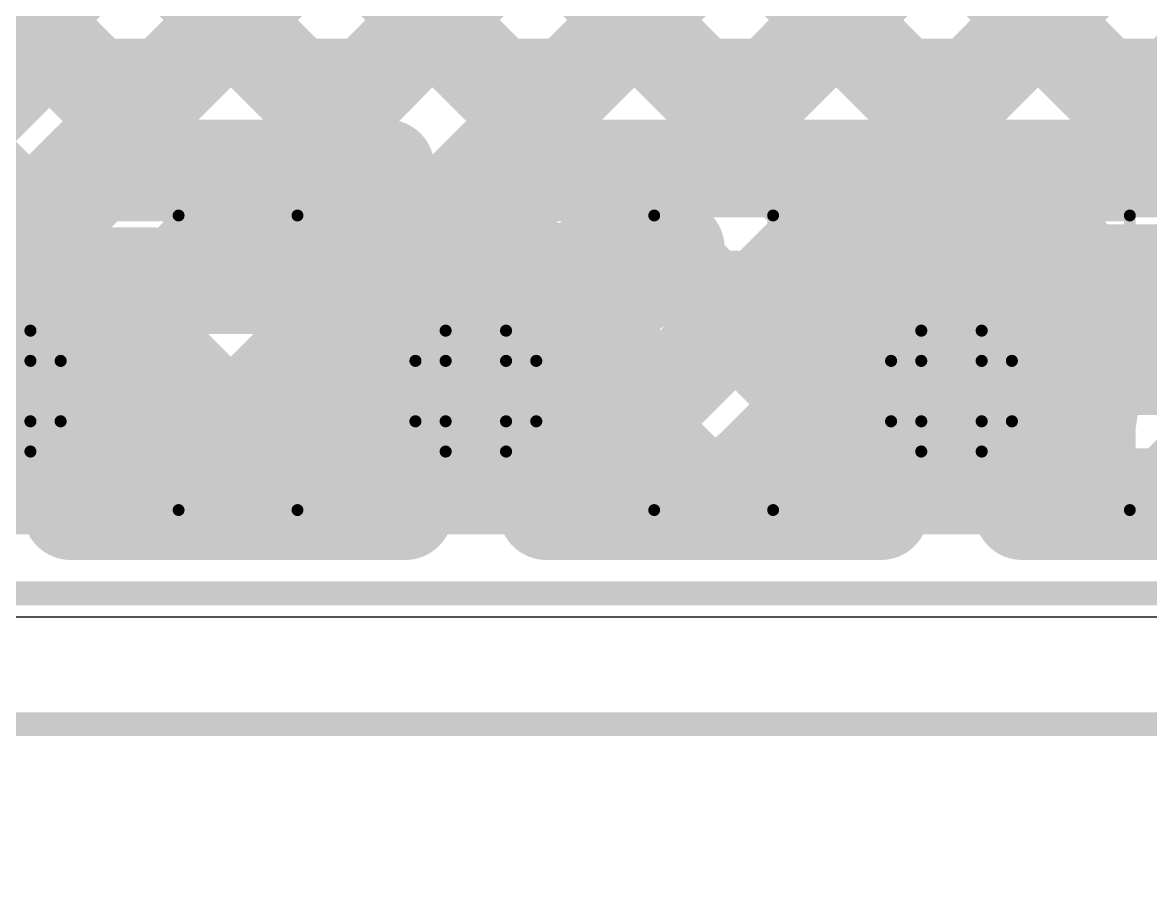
# Model space of a CAD drawing. Header units: millimetres. Extents: x 13 to 259, y -2 to 326.
# Drawn here: x 88.644 to 93.387, y 120.693 to 124.299 of the extents above; entities that cross this region are included whole.
import ezdxf

# ---------------------------------------------------------------- set-up
doc = ezdxf.new("R2010")
doc.units = ezdxf.units.MM
for name, color, linetype in [('BottomLayer', 5, 'Continuous'), ('ConnectLayer', 7, 'Continuous'), ('DrillDrawing', 1, 'Continuous'), ('Mechanical14', 56, 'Continuous'), ('Mechanical34', 56, 'Continuous'), ('Mechanical35', 56, 'Continuous'), ('Mechanical37', 56, 'Continuous'), ('MidLayer1', 16, 'Continuous'), ('MidLayer2', 76, 'Continuous'), ('MidLayer3', 90, 'Continuous'), ('MidLayer4', 156, 'Continuous'), ('MidLayer5', 130, 'Continuous'), ('MidLayer6', 216, 'Continuous'), ('MultiLayer', 9, 'Continuous'), ('TopLayer', 1, 'Continuous'), ('TopPaste', 8, 'Continuous'), ('TopSolder', 216, 'Continuous')]:
    doc.layers.add(name, color=color, linetype=linetype)

# ---------------------------------------------------------------- blocks, each defined once
blk = doc.blocks.new('PCB_CONN_0603F_46')
at = {"layer": 'Mechanical14', "const_width": 0.1}
for points in [[(0.508, 0.65), (-0.638, 0.65)], [(-0.638, -0.65), (-0.638, 0.65)], [(0.508, -0.65), (-0.638, -0.65)]]:
    blk.add_lwpolyline(points, dxfattribs=at)
at = {"layer": 'Mechanical14', "const_width": 0.05}
for points in [[(-0.663, 0.65, 1), (-0.613, 0.65, 1)], [(-0.663, 0.65, 1), (-0.613, 0.65, 1)], [(0.483, 0.65, 1), (0.533, 0.65, 1)], [(-0.663, -0.65, 1), (-0.613, -0.65, 1)], [(-0.663, -0.65, 1), (-0.613, -0.65, 1)], [(0.483, -0.65, 1), (0.533, -0.65, 1)]]:
    blk.add_lwpolyline(points, format="xyb", close=True, dxfattribs=at)
at = {"layer": 'Mechanical34', "const_width": 0.05}
blk.add_lwpolyline([(0.5, -0.75), (-0.738, -0.75)], dxfattribs=at)
at = {"layer": 'Mechanical34', "const_width": 0.025}
for points in [[(-0.7505, -0.75, 1), (-0.7255, -0.75, 1)], [(0.4875, -0.75, 1), (0.5125, -0.75, 1)]]:
    blk.add_lwpolyline(points, format="xyb", close=True, dxfattribs=at)
at = {"layer": 'Mechanical35', "const_width": 0.05}
blk.add_lwpolyline([(0.5, 0.75), (-0.738, 0.75)], dxfattribs=at)
at = {"layer": 'Mechanical35', "const_width": 0.025}
for points in [[(-0.7505, 0.75, 1), (-0.7255, 0.75, 1)], [(0.4875, 0.75, 1), (0.5125, 0.75, 1)]]:
    blk.add_lwpolyline(points, format="xyb", close=True, dxfattribs=at)
at = {"layer": 'Mechanical37', "const_width": 0.05}
blk.add_lwpolyline([(-0.738, -0.75), (-0.738, 0.75)], dxfattribs=at)
at = {"layer": 'Mechanical37', "const_width": 0.025}
for points in [[(-0.7505, 0.75, 1), (-0.7255, 0.75, 1)], [(-0.7505, -0.75, 1), (-0.7255, -0.75, 1)]]:
    blk.add_lwpolyline(points, format="xyb", close=True, dxfattribs=at)
at = {"layer": 'TopLayer'}
blk.add_solid([(-0.5, -0.5), (0.5, -0.5), (-0.5, 0.5), (0.5, 0.5)], dxfattribs=at)
at = {"layer": 'TopPaste'}
blk.add_solid([(-0.5, -0.5), (0.5, -0.5), (-0.5, 0.5), (0.5, 0.5)], dxfattribs=at)
at = {"layer": 'TopSolder'}
blk.add_solid([(-0.6016, -0.6016), (0.6016, -0.6016), (-0.6016, 0.6016), (0.6016, 0.6016)], dxfattribs=at)
blk = doc.blocks.new('PCB_CONN_0603F_47')
at = {"layer": 'Mechanical14', "const_width": 0.1}
for points in [[(0.508, 0.65), (-0.638, 0.65)], [(-0.638, -0.65), (-0.638, 0.65)], [(0.508, -0.65), (-0.638, -0.65)]]:
    blk.add_lwpolyline(points, dxfattribs=at)
at = {"layer": 'Mechanical14', "const_width": 0.05}
for points in [[(-0.663, 0.65, 1), (-0.613, 0.65, 1)], [(-0.663, 0.65, 1), (-0.613, 0.65, 1)], [(0.483, 0.65, 1), (0.533, 0.65, 1)], [(-0.663, -0.65, 1), (-0.613, -0.65, 1)], [(-0.663, -0.65, 1), (-0.613, -0.65, 1)], [(0.483, -0.65, 1), (0.533, -0.65, 1)]]:
    blk.add_lwpolyline(points, format="xyb", close=True, dxfattribs=at)
at = {"layer": 'Mechanical34', "const_width": 0.05}
blk.add_lwpolyline([(0.5, -0.75), (-0.738, -0.75)], dxfattribs=at)
at = {"layer": 'Mechanical34', "const_width": 0.025}
for points in [[(-0.7505, -0.75, 1), (-0.7255, -0.75, 1)], [(0.4875, -0.75, 1), (0.5125, -0.75, 1)]]:
    blk.add_lwpolyline(points, format="xyb", close=True, dxfattribs=at)
at = {"layer": 'Mechanical35', "const_width": 0.05}
blk.add_lwpolyline([(0.5, 0.75), (-0.738, 0.75)], dxfattribs=at)
at = {"layer": 'Mechanical35', "const_width": 0.025}
for points in [[(-0.7505, 0.75, 1), (-0.7255, 0.75, 1)], [(0.4875, 0.75, 1), (0.5125, 0.75, 1)]]:
    blk.add_lwpolyline(points, format="xyb", close=True, dxfattribs=at)
at = {"layer": 'Mechanical37', "const_width": 0.05}
blk.add_lwpolyline([(-0.738, -0.75), (-0.738, 0.75)], dxfattribs=at)
at = {"layer": 'Mechanical37', "const_width": 0.025}
for points in [[(-0.7505, 0.75, 1), (-0.7255, 0.75, 1)], [(-0.7505, -0.75, 1), (-0.7255, -0.75, 1)]]:
    blk.add_lwpolyline(points, format="xyb", close=True, dxfattribs=at)
at = {"layer": 'TopLayer'}
blk.add_solid([(-0.5, -0.5), (0.5, -0.5), (-0.5, 0.5), (0.5, 0.5)], dxfattribs=at)
at = {"layer": 'TopPaste'}
blk.add_solid([(-0.5, -0.5), (0.5, -0.5), (-0.5, 0.5), (0.5, 0.5)], dxfattribs=at)
at = {"layer": 'TopSolder'}
blk.add_solid([(-0.6016, -0.6016), (0.6016, -0.6016), (-0.6016, 0.6016), (0.6016, 0.6016)], dxfattribs=at)
blk = doc.blocks.new('PCB_CONN_0603F_50')
at = {"layer": 'Mechanical14', "const_width": 0.1}
for points in [[(0.508, 0.65), (-0.638, 0.65)], [(-0.638, -0.65), (-0.638, 0.65)], [(0.508, -0.65), (-0.638, -0.65)]]:
    blk.add_lwpolyline(points, dxfattribs=at)
at = {"layer": 'Mechanical14', "const_width": 0.05}
for points in [[(-0.663, 0.65, 1), (-0.613, 0.65, 1)], [(-0.663, 0.65, 1), (-0.613, 0.65, 1)], [(0.483, 0.65, 1), (0.533, 0.65, 1)], [(-0.663, -0.65, 1), (-0.613, -0.65, 1)], [(-0.663, -0.65, 1), (-0.613, -0.65, 1)], [(0.483, -0.65, 1), (0.533, -0.65, 1)]]:
    blk.add_lwpolyline(points, format="xyb", close=True, dxfattribs=at)
at = {"layer": 'Mechanical34', "const_width": 0.05}
blk.add_lwpolyline([(0.5, -0.75), (-0.738, -0.75)], dxfattribs=at)
at = {"layer": 'Mechanical34', "const_width": 0.025}
for points in [[(-0.7505, -0.75, 1), (-0.7255, -0.75, 1)], [(0.4875, -0.75, 1), (0.5125, -0.75, 1)]]:
    blk.add_lwpolyline(points, format="xyb", close=True, dxfattribs=at)
at = {"layer": 'Mechanical35', "const_width": 0.05}
blk.add_lwpolyline([(0.5, 0.75), (-0.738, 0.75)], dxfattribs=at)
at = {"layer": 'Mechanical35', "const_width": 0.025}
for points in [[(-0.7505, 0.75, 1), (-0.7255, 0.75, 1)], [(0.4875, 0.75, 1), (0.5125, 0.75, 1)]]:
    blk.add_lwpolyline(points, format="xyb", close=True, dxfattribs=at)
at = {"layer": 'Mechanical37', "const_width": 0.05}
blk.add_lwpolyline([(-0.738, -0.75), (-0.738, 0.75)], dxfattribs=at)
at = {"layer": 'Mechanical37', "const_width": 0.025}
for points in [[(-0.7505, 0.75, 1), (-0.7255, 0.75, 1)], [(-0.7505, -0.75, 1), (-0.7255, -0.75, 1)]]:
    blk.add_lwpolyline(points, format="xyb", close=True, dxfattribs=at)
at = {"layer": 'TopLayer'}
blk.add_solid([(-0.5, -0.5), (0.5, -0.5), (-0.5, 0.5), (0.5, 0.5)], dxfattribs=at)
at = {"layer": 'TopPaste'}
blk.add_solid([(-0.5, -0.5), (0.5, -0.5), (-0.5, 0.5), (0.5, 0.5)], dxfattribs=at)
at = {"layer": 'TopSolder'}
blk.add_solid([(-0.6016, -0.6016), (0.6016, -0.6016), (-0.6016, 0.6016), (0.6016, 0.6016)], dxfattribs=at)

msp = doc.modelspace()

# ---------------------------------------------------------------- linework, layer by layer
at = {"layer": 'BottomLayer', "const_width": 0.25}
for points in [[(88.425, 122.75, 1), (88.675, 122.75, 1)], [(90.425, 122.75, 1), (90.675, 122.75, 1)], [(92.425, 122.75, 1), (92.675, 122.75, 1)]]:
    msp.add_lwpolyline(points, format="xyb", close=True, dxfattribs=at)
at = {"layer": 'ConnectLayer'}
msp.add_line((93.7591, 121.8), (71.0267, 121.8), dxfattribs=at)
msp.add_line((93.7591, 121.8), (71.0267, 121.8), dxfattribs=at)
at = {"layer": 'ConnectLayer', "const_width": 0.4}
for points in [[(90.9446, 123.1887), (104.116, 136.36)], [(88.5504, 123.34), (100.5204, 135.3101)], [(88.5504, 123.34), (100.5204, 135.3101)], [(91.063, 122.4585), (97.95, 129.3456)], [(83.9665, 129.0138), (90.0048, 122.9754)], [(83.9665, 129.0138), (90.0048, 122.9754)], [(89.0761, 123.0172), (95.0357, 128.9768)], [(92.7559, 123.3029), (98.4372, 128.9842)], [(92.7559, 123.3029), (98.4372, 128.9842)], [(92.7559, 123.3029), (97.95, 128.497)], [(89.1474, 122.24), (95.3406, 128.4331)], [(93.1342, 122.8327), (98.2926, 127.991)], [(93.3901, 122.24), (98.615, 127.4649)], [(88.3337, 127.1921), (92.2613, 123.2645)], [(88.3337, 127.1921), (92.2613, 123.2645)], [(90.5403, 126.6826), (95.387, 121.8359)], [(90.5403, 126.6826), (95.387, 121.8359)], [(90.9446, 123.1887), (94.4363, 126.6804)], [(90.9446, 123.1887), (94.4363, 126.6804)], [(85.5871, 126.5446), (88.9323, 123.1995)], [(86.4356, 126.5446), (90.0048, 122.9754)], [(87.1394, 122.7776), (90.9065, 126.5446)], [(87.2842, 126.5446), (90.4917, 123.3371)], [(88.1327, 126.5446), (91.961, 122.7163)], [(88.5504, 123.34), (91.755, 126.5446)], [(88.9812, 126.5446), (92.2613, 123.2645)], [(89.8297, 126.5446), (94.1572, 122.2172)], [(90.6783, 126.5446), (95.387, 121.8359)], [(91.5268, 126.5446), (101.7186, 116.3528)], [(88.2301, 126.4472), (91.961, 122.7163)], [(88.2301, 126.4472), (91.961, 122.7163)], [(93.1342, 122.8327), (96.7481, 126.4466)], [(93.1342, 122.8327), (96.7481, 126.4466)], [(85.8245, 126.3073), (88.9323, 123.1995)], [(85.8245, 126.3073), (88.9323, 123.1995)], [(89.0761, 123.0172), (92.0227, 125.9638)], [(89.0761, 123.0172), (92.0227, 125.9638)], [(90.4772, 125.8971), (94.1572, 122.2172)], [(90.4772, 125.8971), (94.1572, 122.2172)], [(91.063, 122.4585), (94.5013, 125.8969)], [(91.063, 122.4585), (94.5013, 125.8969)], [(87.9888, 125.84), (90.4917, 123.3371)], [(87.9888, 125.84), (90.4917, 123.3371)], [(93.3901, 122.24), (96.9898, 125.8398)], [(93.3901, 122.24), (96.9898, 125.8398)], [(87.1394, 122.7776), (90.0974, 125.7356)], [(87.1394, 122.7776), (90.0974, 125.7356)], [(89.1474, 122.24), (92.6712, 125.7638)], [(89.1474, 122.24), (92.6712, 125.7638)], [(92.3079, 125.7636), (100.7769, 117.2945)], [(92.3079, 125.7636), (97.0703, 121.0011)], [(86.6283, 125.5034), (88.9319, 123.1997)], [(87.1394, 122.7776), (89.8652, 125.5034)], [(87.4769, 125.5034), (90.0048, 122.9754)], [(88.3254, 125.5034), (90.4916, 123.3371)], [(88.5504, 123.34), (90.7137, 125.5034)], [(89.0761, 123.0172), (91.5622, 125.5034)], [(89.1474, 122.24), (92.4108, 125.5034)], [(89.1739, 125.5034), (91.961, 122.7162)], [(90.0224, 125.5034), (92.2613, 123.2645)], [(90.871, 125.5034), (94.1571, 122.2172)], [(90.9446, 123.1887), (93.2593, 125.5034)], [(91.063, 122.4585), (94.1078, 125.5034)], [(91.7195, 125.5034), (95.3869, 121.8359)], [(92.568, 125.5034), (100.4845, 117.5869)], [(92.7559, 123.3029), (94.9564, 125.5034)], [(93.1342, 122.8327), (95.8049, 125.5034)], [(93.3901, 122.24), (96.6534, 125.5034)], [(88.6316, 123.3343), (88.9887, 123.6914)], [(88.9887, 123.6914), (90.1762, 123.6914)], [(89.2489, 123.19), (89.7503, 123.6914)], [(89.2888, 123.6914), (89.7325, 123.2477)], [(89.6748, 123.19), (90.1762, 123.6914)], [(88.7145, 123.4172), (88.9323, 123.1995)], [(90.9304, 123.2011), (91.0807, 123.3514)], [(90.946, 123.19), (91.1074, 123.3514)], [(91.0807, 123.3514), (91.3963, 123.3514)], [(91.2349, 123.19), (91.3963, 123.3514)], [(88.9431, 123.19), (89.6748, 123.19)], [(90.9431, 123.19), (91.2349, 123.19)], [(88.9995, 123.1322), (89.8917, 122.24)], [(88.9995, 123.1322), (89.8917, 122.24)], [(88.9995, 123.1322), (89.8917, 122.24)], [(88.9998, 123.1319), (89.8917, 122.24)], [(91.1371, 122.6916), (91.5888, 122.24)], [(91.1371, 122.6916), (91.5888, 122.24)], [(91.1371, 122.6916), (91.5888, 122.24)], [(91.1371, 122.6916), (91.5887, 122.24)], [(91.7282, 122.4389), (91.9648, 122.6754)], [(91.693, 122.24), (91.9971, 122.5441)], [(91.693, 122.24), (91.9971, 122.5441)], [(91.693, 122.24), (91.9971, 122.5441)], [(91.693, 122.24), (91.9971, 122.5441)], [(91.693, 122.24), (91.9971, 122.5441)], [(93.0645, 122.4612), (93.2858, 122.24)], [(93.0646, 122.4613), (93.2858, 122.24)], [(93.0646, 122.4613), (93.2858, 122.24)], [(93.0646, 122.4613), (93.2858, 122.24)], [(89.996, 122.24), (90.1114, 122.3554)], [(89.996, 122.24), (90.1114, 122.3554)], [(89.996, 122.24), (90.1114, 122.3554)], [(89.996, 122.24), (90.1114, 122.3554)], [(89.996, 122.24), (90.1114, 122.3554)], [(88.9431, 122.31), (89.8571, 122.31)], [(88.9587, 122.3245), (89.0432, 122.24)], [(88.9587, 122.3245), (89.0432, 122.24)], [(88.9587, 122.3245), (89.0432, 122.24)], [(88.9587, 122.3244), (89.0431, 122.24)], [(88.9732, 122.31), (89.0432, 122.24)], [(89.1474, 122.24), (89.2174, 122.31)], [(89.8217, 122.31), (89.8917, 122.24)], [(90.9431, 122.31), (91.4171, 122.31)], [(91.5091, 122.3197), (91.5888, 122.24)], [(92.9431, 122.31), (94.7608, 122.31)], [(93.2158, 122.31), (93.2858, 122.24)], [(93.3901, 122.24), (93.4601, 122.31)], [(88.8467, 122.24), (90.2534, 122.24)], [(88.8467, 122.24), (90.2534, 122.24)], [(88.8467, 122.24), (90.2534, 122.24)], [(88.8467, 122.24), (90.2534, 122.24)], [(88.8467, 122.24), (90.2534, 122.24)], [(90.8467, 122.24), (92.2534, 122.24)], [(90.8467, 122.24), (92.2534, 122.24)], [(90.8467, 122.24), (92.2534, 122.24)], [(90.8467, 122.24), (92.2534, 122.24)], [(90.8467, 122.24), (92.2534, 122.24)], [(92.8467, 122.24), (93.7591, 122.24)], [(92.8467, 122.24), (93.7591, 122.24)], [(92.8467, 122.24), (93.7591, 122.24)], [(92.8467, 122.24), (93.7591, 122.24)], [(92.8467, 122.24), (93.7591, 122.24)]]:
    msp.add_lwpolyline(points, dxfattribs=at)
at = {"layer": 'ConnectLayer', "const_width": 0.2}
for points in [[(88.8887, 123.6914, 1), (89.0887, 123.6914, 1)], [(88.8887, 123.6914, 1), (89.0887, 123.6914, 1)], [(89.1888, 123.6914, 1), (89.3888, 123.6914, 1)], [(89.6503, 123.6914, 1), (89.8503, 123.6914, 1)], [(90.0762, 123.6914, 1), (90.2762, 123.6914, 1)], [(90.0762, 123.6914, 1), (90.2762, 123.6914, 1)], [(88.6145, 123.4172, 1), (88.8145, 123.4172, 1)], [(90.9807, 123.3514, 1), (91.1807, 123.3514, 1)], [(90.9807, 123.3514, 1), (91.1807, 123.3514, 1)], [(91.0074, 123.3514, 1), (91.2074, 123.3514, 1)], [(91.2963, 123.3514, 1), (91.4963, 123.3514, 1)], [(91.2963, 123.3514, 1), (91.4963, 123.3514, 1)], [(88.4504, 123.34, 1), (88.6504, 123.34, 1)], [(88.4504, 123.34, 1), (88.6504, 123.34, 1)], [(88.4504, 123.34, 1), (88.6504, 123.34, 1)], [(88.4504, 123.34, 1), (88.6504, 123.34, 1)], [(88.5316, 123.3343, 1), (88.7316, 123.3343, 1)], [(88.5316, 123.3343, 1), (88.7316, 123.3343, 1)], [(90.3916, 123.3371, 1), (90.5916, 123.3371, 1)], [(90.3917, 123.3371, 1), (90.5917, 123.3371, 1)], [(90.3917, 123.3371, 1), (90.5917, 123.3371, 1)], [(90.3917, 123.3371, 1), (90.5917, 123.3371, 1)], [(92.6559, 123.3029, 1), (92.8559, 123.3029, 1)], [(92.6559, 123.3029, 1), (92.8559, 123.3029, 1)], [(92.6559, 123.3029, 1), (92.8559, 123.3029, 1)], [(92.6559, 123.3029, 1), (92.8559, 123.3029, 1)], [(92.1613, 123.2645, 1), (92.3613, 123.2645, 1)], [(92.1613, 123.2645, 1), (92.3613, 123.2645, 1)], [(92.1613, 123.2645, 1), (92.3613, 123.2645, 1)], [(92.1613, 123.2645, 1), (92.3613, 123.2645, 1)], [(89.6325, 123.2477, 1), (89.8325, 123.2477, 1)], [(88.8319, 123.1997, 1), (89.0319, 123.1997, 1)], [(88.8323, 123.1995, 1), (89.0323, 123.1995, 1)], [(88.8323, 123.1995, 1), (89.0323, 123.1995, 1)], [(88.8323, 123.1995, 1), (89.0323, 123.1995, 1)], [(88.8323, 123.1995, 1), (89.0323, 123.1995, 1)], [(88.8431, 123.19, 1), (89.0431, 123.19, 1)], [(88.8431, 123.19, 1), (89.0431, 123.19, 1)], [(89.1489, 123.19, 1), (89.3489, 123.19, 1)], [(89.5748, 123.19, 1), (89.7748, 123.19, 1)], [(89.5748, 123.19, 1), (89.7748, 123.19, 1)], [(90.8304, 123.2011, 1), (91.0304, 123.2011, 1)], [(90.8431, 123.19, 1), (91.0431, 123.19, 1)], [(90.8446, 123.1887, 1), (91.0446, 123.1887, 1)], [(90.8446, 123.1887, 1), (91.0446, 123.1887, 1)], [(90.8446, 123.1887, 1), (91.0446, 123.1887, 1)], [(90.8446, 123.1887, 1), (91.0446, 123.1887, 1)], [(90.846, 123.19, 1), (91.046, 123.19, 1)], [(91.1349, 123.19, 1), (91.3349, 123.19, 1)], [(91.1349, 123.19, 1), (91.3349, 123.19, 1)], [(88.8995, 123.1322, 1), (89.0995, 123.1322, 1)], [(88.8995, 123.1322, 1), (89.0995, 123.1322, 1)], [(88.8995, 123.1322, 1), (89.0995, 123.1322, 1)], [(88.8998, 123.1319, 1), (89.0998, 123.1319, 1)], [(88.9761, 123.0172, 1), (89.1761, 123.0172, 1)], [(88.9761, 123.0172, 1), (89.1761, 123.0172, 1)], [(88.9761, 123.0172, 1), (89.1761, 123.0172, 1)], [(88.9761, 123.0172, 1), (89.1761, 123.0172, 1)], [(89.9048, 122.9754, 1), (90.1048, 122.9754, 1)], [(89.9048, 122.9754, 1), (90.1048, 122.9754, 1)], [(89.9048, 122.9754, 1), (90.1048, 122.9754, 1)], [(89.9048, 122.9754, 1), (90.1048, 122.9754, 1)], [(93.0342, 122.8327, 1), (93.2342, 122.8327, 1)], [(93.0342, 122.8327, 1), (93.2342, 122.8327, 1)], [(93.0342, 122.8327, 1), (93.2342, 122.8327, 1)], [(93.0342, 122.8327, 1), (93.2342, 122.8327, 1)], [(89.04, 122.75, 1), (89.24, 122.75, 1)], [(89.04, 122.75, 1), (89.24, 122.75, 1)], [(89.04, 122.75, 1), (89.24, 122.75, 1)], [(89.04, 122.75, 1), (89.24, 122.75, 1)], [(89.04, 122.75, 1), (89.24, 122.75, 1)], [(89.04, 122.75, 1), (89.24, 122.75, 1)], [(89.04, 122.75, 1), (89.24, 122.75, 1)], [(89.04, 122.75, 1), (89.24, 122.75, 1)], [(91.04, 122.75, 1), (91.24, 122.75, 1)], [(91.04, 122.75, 1), (91.24, 122.75, 1)], [(91.04, 122.75, 1), (91.24, 122.75, 1)], [(91.04, 122.75, 1), (91.24, 122.75, 1)], [(91.04, 122.75, 1), (91.24, 122.75, 1)], [(91.04, 122.75, 1), (91.24, 122.75, 1)], [(91.04, 122.75, 1), (91.24, 122.75, 1)], [(91.04, 122.75, 1), (91.24, 122.75, 1)], [(93.04, 122.75, 1), (93.24, 122.75, 1)], [(93.04, 122.75, 1), (93.24, 122.75, 1)], [(93.04, 122.75, 1), (93.24, 122.75, 1)], [(93.04, 122.75, 1), (93.24, 122.75, 1)], [(93.04, 122.75, 1), (93.24, 122.75, 1)], [(93.04, 122.75, 1), (93.24, 122.75, 1)], [(93.04, 122.75, 1), (93.24, 122.75, 1)], [(93.04, 122.75, 1), (93.24, 122.75, 1)], [(91.0371, 122.6916, 1), (91.2371, 122.6916, 1)], [(91.0371, 122.6916, 1), (91.2371, 122.6916, 1)], [(91.0371, 122.6916, 1), (91.2371, 122.6916, 1)], [(91.0371, 122.6916, 1), (91.2371, 122.6916, 1)], [(91.861, 122.7163, 1), (92.061, 122.7163, 1)], [(91.861, 122.7163, 1), (92.061, 122.7163, 1)], [(91.861, 122.7163, 1), (92.061, 122.7163, 1)], [(91.861, 122.7162, 1), (92.061, 122.7162, 1)], [(91.8648, 122.6754, 1), (92.0648, 122.6754, 1)], [(91.8648, 122.6754, 1), (92.0648, 122.6754, 1)], [(91.8971, 122.5441, 1), (92.0971, 122.5441, 1)], [(91.8971, 122.5441, 1), (92.0971, 122.5441, 1)], [(91.8971, 122.5441, 1), (92.0971, 122.5441, 1)], [(91.8971, 122.5441, 1), (92.0971, 122.5441, 1)], [(91.8971, 122.5441, 1), (92.0971, 122.5441, 1)], [(90.963, 122.4585, 1), (91.163, 122.4585, 1)], [(90.963, 122.4585, 1), (91.163, 122.4585, 1)], [(90.963, 122.4585, 1), (91.163, 122.4585, 1)], [(90.963, 122.4585, 1), (91.163, 122.4585, 1)], [(92.9645, 122.4612, 1), (93.1645, 122.4612, 1)], [(92.9646, 122.4613, 1), (93.1646, 122.4613, 1)], [(92.9646, 122.4613, 1), (93.1646, 122.4613, 1)], [(92.9646, 122.4613, 1), (93.1646, 122.4613, 1)], [(91.6282, 122.4389, 1), (91.8282, 122.4389, 1)], [(91.6282, 122.4389, 1), (91.8282, 122.4389, 1)], [(91.6282, 122.4389, 1), (91.8282, 122.4389, 1)], [(89.9921, 122.378, 1), (90.1921, 122.378, 1)], [(89.9921, 122.378, 1), (90.1921, 122.378, 1)], [(89.9921, 122.378, 1), (90.1921, 122.378, 1)], [(90.0114, 122.3554, 1), (90.2114, 122.3554, 1)], [(90.0114, 122.3554, 1), (90.2114, 122.3554, 1)], [(90.0114, 122.3554, 1), (90.2114, 122.3554, 1)], [(90.0114, 122.3554, 1), (90.2114, 122.3554, 1)], [(90.0114, 122.3554, 1), (90.2114, 122.3554, 1)], [(88.8431, 122.31, 1), (89.0431, 122.31, 1)], [(88.8431, 122.31, 1), (89.0431, 122.31, 1)], [(88.8587, 122.3245, 1), (89.0587, 122.3245, 1)], [(88.8587, 122.3245, 1), (89.0587, 122.3245, 1)], [(88.8587, 122.3245, 1), (89.0587, 122.3245, 1)], [(88.8587, 122.3244, 1), (89.0587, 122.3244, 1)], [(88.8732, 122.31, 1), (89.0732, 122.31, 1)], [(89.1174, 122.31, 1), (89.3174, 122.31, 1)], [(89.7217, 122.31, 1), (89.9217, 122.31, 1)], [(89.7571, 122.31, 1), (89.9571, 122.31, 1)], [(89.7571, 122.31, 1), (89.9571, 122.31, 1)], [(89.7571, 122.31, 1), (89.9571, 122.31, 1)], [(90.8431, 122.31, 1), (91.0431, 122.31, 1)], [(90.8431, 122.31, 1), (91.0431, 122.31, 1)], [(91.3171, 122.31, 1), (91.5171, 122.31, 1)], [(91.3171, 122.31, 1), (91.5171, 122.31, 1)], [(91.3171, 122.31, 1), (91.5171, 122.31, 1)], [(91.4091, 122.3197, 1), (91.6091, 122.3197, 1)], [(92.8431, 122.31, 1), (93.0431, 122.31, 1)], [(92.8431, 122.31, 1), (93.0431, 122.31, 1)], [(93.1158, 122.31, 1), (93.3158, 122.31, 1)], [(93.3601, 122.31, 1), (93.5601, 122.31, 1)], [(88.7467, 122.24, 1), (88.9467, 122.24, 1)], [(88.7467, 122.24, 1), (88.9467, 122.24, 1)], [(88.7467, 122.24, 1), (88.9467, 122.24, 1)], [(88.7467, 122.24, 1), (88.9467, 122.24, 1)], [(88.7467, 122.24, 1), (88.9467, 122.24, 1)], [(88.7467, 122.24, 1), (88.9467, 122.24, 1)], [(88.7467, 122.24, 1), (88.9467, 122.24, 1)], [(88.7467, 122.24, 1), (88.9467, 122.24, 1)], [(88.7467, 122.24, 1), (88.9467, 122.24, 1)], [(88.7467, 122.24, 1), (88.9467, 122.24, 1)], [(88.9431, 122.24, 1), (89.1431, 122.24, 1)], [(88.9432, 122.24, 1), (89.1432, 122.24, 1)], [(88.9432, 122.24, 1), (89.1432, 122.24, 1)], [(88.9432, 122.24, 1), (89.1432, 122.24, 1)], [(88.9432, 122.24, 1), (89.1432, 122.24, 1)], [(89.0474, 122.24, 1), (89.2474, 122.24, 1)], [(89.0474, 122.24, 1), (89.2474, 122.24, 1)], [(89.0474, 122.24, 1), (89.2474, 122.24, 1)], [(89.0474, 122.24, 1), (89.2474, 122.24, 1)], [(89.0474, 122.24, 1), (89.2474, 122.24, 1)], [(89.7917, 122.24, 1), (89.9917, 122.24, 1)], [(89.7917, 122.24, 1), (89.9917, 122.24, 1)], [(89.7917, 122.24, 1), (89.9917, 122.24, 1)], [(89.7917, 122.24, 1), (89.9917, 122.24, 1)], [(89.7917, 122.24, 1), (89.9917, 122.24, 1)], [(89.896, 122.24, 1), (90.096, 122.24, 1)], [(89.896, 122.24, 1), (90.096, 122.24, 1)], [(89.896, 122.24, 1), (90.096, 122.24, 1)], [(89.896, 122.24, 1), (90.096, 122.24, 1)], [(89.896, 122.24, 1), (90.096, 122.24, 1)], [(90.1534, 122.24, 1), (90.3534, 122.24, 1)], [(90.1534, 122.24, 1), (90.3534, 122.24, 1)], [(90.1534, 122.24, 1), (90.3534, 122.24, 1)], [(90.1534, 122.24, 1), (90.3534, 122.24, 1)], [(90.1534, 122.24, 1), (90.3534, 122.24, 1)], [(90.1534, 122.24, 1), (90.3534, 122.24, 1)], [(90.1534, 122.24, 1), (90.3534, 122.24, 1)], [(90.1534, 122.24, 1), (90.3534, 122.24, 1)], [(90.1534, 122.24, 1), (90.3534, 122.24, 1)], [(90.1534, 122.24, 1), (90.3534, 122.24, 1)], [(90.7467, 122.24, 1), (90.9467, 122.24, 1)], [(90.7467, 122.24, 1), (90.9467, 122.24, 1)], [(90.7467, 122.24, 1), (90.9467, 122.24, 1)], [(90.7467, 122.24, 1), (90.9467, 122.24, 1)], [(90.7467, 122.24, 1), (90.9467, 122.24, 1)], [(90.7467, 122.24, 1), (90.9467, 122.24, 1)], [(90.7467, 122.24, 1), (90.9467, 122.24, 1)], [(90.7467, 122.24, 1), (90.9467, 122.24, 1)], [(90.7467, 122.24, 1), (90.9467, 122.24, 1)], [(90.7467, 122.24, 1), (90.9467, 122.24, 1)], [(91.4887, 122.24, 1), (91.6887, 122.24, 1)], [(91.4888, 122.24, 1), (91.6888, 122.24, 1)], [(91.4888, 122.24, 1), (91.6888, 122.24, 1)], [(91.4888, 122.24, 1), (91.6888, 122.24, 1)], [(91.4888, 122.24, 1), (91.6888, 122.24, 1)], [(91.593, 122.24, 1), (91.793, 122.24, 1)], [(91.593, 122.24, 1), (91.793, 122.24, 1)], [(91.593, 122.24, 1), (91.793, 122.24, 1)], [(91.593, 122.24, 1), (91.793, 122.24, 1)], [(91.593, 122.24, 1), (91.793, 122.24, 1)], [(92.1534, 122.24, 1), (92.3534, 122.24, 1)], [(92.1534, 122.24, 1), (92.3534, 122.24, 1)], [(92.1534, 122.24, 1), (92.3534, 122.24, 1)], [(92.1534, 122.24, 1), (92.3534, 122.24, 1)], [(92.1534, 122.24, 1), (92.3534, 122.24, 1)], [(92.1534, 122.24, 1), (92.3534, 122.24, 1)], [(92.1534, 122.24, 1), (92.3534, 122.24, 1)], [(92.1534, 122.24, 1), (92.3534, 122.24, 1)], [(92.1534, 122.24, 1), (92.3534, 122.24, 1)], [(92.1534, 122.24, 1), (92.3534, 122.24, 1)], [(92.7467, 122.24, 1), (92.9467, 122.24, 1)], [(92.7467, 122.24, 1), (92.9467, 122.24, 1)], [(92.7467, 122.24, 1), (92.9467, 122.24, 1)], [(92.7467, 122.24, 1), (92.9467, 122.24, 1)], [(92.7467, 122.24, 1), (92.9467, 122.24, 1)], [(92.7467, 122.24, 1), (92.9467, 122.24, 1)], [(92.7467, 122.24, 1), (92.9467, 122.24, 1)], [(92.7467, 122.24, 1), (92.9467, 122.24, 1)], [(92.7467, 122.24, 1), (92.9467, 122.24, 1)], [(92.7467, 122.24, 1), (92.9467, 122.24, 1)], [(93.1858, 122.24, 1), (93.3858, 122.24, 1)], [(93.1858, 122.24, 1), (93.3858, 122.24, 1)], [(93.1858, 122.24, 1), (93.3858, 122.24, 1)], [(93.1858, 122.24, 1), (93.3858, 122.24, 1)], [(93.1858, 122.24, 1), (93.3858, 122.24, 1)], [(93.2901, 122.24, 1), (93.4901, 122.24, 1)], [(93.2901, 122.24, 1), (93.4901, 122.24, 1)], [(93.2901, 122.24, 1), (93.4901, 122.24, 1)], [(93.2901, 122.24, 1), (93.4901, 122.24, 1)], [(93.2901, 122.24, 1), (93.4901, 122.24, 1)]]:
    msp.add_lwpolyline(points, format="xyb", close=True, dxfattribs=at)
at = {"layer": 'ConnectLayer', "const_width": 0.4}
for points in [[(88.2534, 122.24, -1.728827), (89.14, 122.75)], [(88.2534, 122.24, -1.728827), (89.14, 122.75)], [(88.2534, 122.24, -1.728827), (89.14, 122.75)], [(88.2534, 122.24, -1.728827), (89.14, 122.75)], [(88.6316, 123.3343, -0.148678), (88.9431, 123.19)], [(90.2534, 122.24, -1.728827), (91.14, 122.75)], [(90.2534, 122.24, -1.728827), (91.14, 122.75)], [(90.2534, 122.24, -1.728827), (91.14, 122.75)], [(90.2534, 122.24, -1.728827), (91.14, 122.75)], [(92.2534, 122.24, -1.728827), (93.14, 122.75)], [(92.2534, 122.24, -1.728827), (93.14, 122.75)], [(92.2534, 122.24, -1.728827), (93.14, 122.75)], [(92.2534, 122.24, -1.728827), (93.14, 122.75)], [(89.14, 122.75, -0.267084), (88.8467, 122.24)], [(89.14, 122.75, -0.267084), (88.8467, 122.24)], [(89.14, 122.75, -0.267084), (88.8467, 122.24)], [(89.14, 122.75, -0.267084), (88.8467, 122.24)], [(91.14, 122.75, -0.267084), (90.8467, 122.24)], [(91.14, 122.75, -0.267084), (90.8467, 122.24)], [(91.14, 122.75, -0.267084), (90.8467, 122.24)], [(91.14, 122.75, -0.267084), (90.8467, 122.24)], [(93.14, 122.75, -0.267084), (92.8467, 122.24)], [(93.14, 122.75, -0.267084), (92.8467, 122.24)], [(93.14, 122.75, -0.267084), (92.8467, 122.24)], [(93.14, 122.75, -0.267084), (92.8467, 122.24)], [(92.2534, 122.24, -0.233404), (91.9648, 122.6754)], [(91.7282, 122.4389, -0.198912), (91.4171, 122.31)], [(91.7282, 122.4389, -0.198912), (91.4171, 122.31)], [(90.0921, 122.378, -0.1418), (89.8571, 122.31)], [(90.0921, 122.378, -0.1418), (89.8571, 122.31)], [(90.2534, 122.24, -0.090696), (90.0921, 122.378)], [(88.9431, 122.31, -0.050616), (88.8467, 122.24)], [(90.9431, 122.31, -0.050616), (90.8467, 122.24)], [(92.9431, 122.31, -0.050616), (92.8467, 122.24)]]:
    msp.add_lwpolyline(points, format="xyb", dxfattribs=at)
at = {"layer": 'DrillDrawing', "const_width": 0.0508}
for points in [[(88.423, 123.004), (88.677, 123.004)], [(88.677, 122.877), (88.677, 123.004)], [(90.423, 122.877), (90.423, 123.004)], [(90.423, 123.004), (90.677, 123.004)], [(90.677, 122.877), (90.677, 123.004)], [(92.423, 122.877), (92.423, 123.004)], [(92.423, 123.004), (92.677, 123.004)], [(92.677, 122.877), (92.677, 123.004)], [(88.677, 122.877), (88.804, 122.877)], [(88.804, 122.623), (88.804, 122.877)], [(90.296, 122.623), (90.296, 122.877)], [(90.296, 122.877), (90.423, 122.877)], [(90.677, 122.877), (90.804, 122.877)], [(90.804, 122.623), (90.804, 122.877)], [(92.296, 122.623), (92.296, 122.877)], [(92.296, 122.877), (92.423, 122.877)], [(92.677, 122.877), (92.804, 122.877)], [(92.804, 122.623), (92.804, 122.877)], [(88.677, 122.623), (88.804, 122.623)], [(88.677, 122.496), (88.677, 122.623)], [(90.296, 122.623), (90.423, 122.623)], [(90.423, 122.496), (90.423, 122.623)], [(90.677, 122.623), (90.804, 122.623)], [(90.677, 122.496), (90.677, 122.623)], [(92.296, 122.623), (92.423, 122.623)], [(92.423, 122.496), (92.423, 122.623)], [(92.677, 122.623), (92.804, 122.623)], [(92.677, 122.496), (92.677, 122.623)], [(88.423, 122.496), (88.677, 122.496)], [(90.423, 122.496), (90.677, 122.496)], [(92.423, 122.496), (92.677, 122.496)]]:
    msp.add_lwpolyline(points, dxfattribs=at)
at = {"layer": 'DrillDrawing', "const_width": 0.0254}
for points in [[(88.6643, 123.004, 1), (88.6897, 123.004, 1)], [(88.6643, 123.004, 1), (88.6897, 123.004, 1)], [(90.4103, 123.004, 1), (90.4357, 123.004, 1)], [(90.4103, 123.004, 1), (90.4357, 123.004, 1)], [(90.6643, 123.004, 1), (90.6897, 123.004, 1)], [(90.6643, 123.004, 1), (90.6897, 123.004, 1)], [(92.4103, 123.004, 1), (92.4357, 123.004, 1)], [(92.4103, 123.004, 1), (92.4357, 123.004, 1)], [(92.6643, 123.004, 1), (92.6897, 123.004, 1)], [(92.6643, 123.004, 1), (92.6897, 123.004, 1)], [(88.6643, 122.877, 1), (88.6897, 122.877, 1)], [(88.6643, 122.877, 1), (88.6897, 122.877, 1)], [(88.7913, 122.877, 1), (88.8167, 122.877, 1)], [(88.7913, 122.877, 1), (88.8167, 122.877, 1)], [(90.2833, 122.877, 1), (90.3087, 122.877, 1)], [(90.2833, 122.877, 1), (90.3087, 122.877, 1)], [(90.4103, 122.877, 1), (90.4357, 122.877, 1)], [(90.4103, 122.877, 1), (90.4357, 122.877, 1)], [(90.6643, 122.877, 1), (90.6897, 122.877, 1)], [(90.6643, 122.877, 1), (90.6897, 122.877, 1)], [(90.7913, 122.877, 1), (90.8167, 122.877, 1)], [(90.7913, 122.877, 1), (90.8167, 122.877, 1)], [(92.2833, 122.877, 1), (92.3087, 122.877, 1)], [(92.2833, 122.877, 1), (92.3087, 122.877, 1)], [(92.4103, 122.877, 1), (92.4357, 122.877, 1)], [(92.4103, 122.877, 1), (92.4357, 122.877, 1)], [(92.6643, 122.877, 1), (92.6897, 122.877, 1)], [(92.6643, 122.877, 1), (92.6897, 122.877, 1)], [(92.7913, 122.877, 1), (92.8167, 122.877, 1)], [(92.7913, 122.877, 1), (92.8167, 122.877, 1)], [(88.6643, 122.623, 1), (88.6897, 122.623, 1)], [(88.6643, 122.623, 1), (88.6897, 122.623, 1)], [(88.7913, 122.623, 1), (88.8167, 122.623, 1)], [(88.7913, 122.623, 1), (88.8167, 122.623, 1)], [(90.2833, 122.623, 1), (90.3087, 122.623, 1)], [(90.2833, 122.623, 1), (90.3087, 122.623, 1)], [(90.4103, 122.623, 1), (90.4357, 122.623, 1)], [(90.4103, 122.623, 1), (90.4357, 122.623, 1)], [(90.6643, 122.623, 1), (90.6897, 122.623, 1)], [(90.6643, 122.623, 1), (90.6897, 122.623, 1)], [(90.7913, 122.623, 1), (90.8167, 122.623, 1)], [(90.7913, 122.623, 1), (90.8167, 122.623, 1)], [(92.2833, 122.623, 1), (92.3087, 122.623, 1)], [(92.2833, 122.623, 1), (92.3087, 122.623, 1)], [(92.4103, 122.623, 1), (92.4357, 122.623, 1)], [(92.4103, 122.623, 1), (92.4357, 122.623, 1)], [(92.6643, 122.623, 1), (92.6897, 122.623, 1)], [(92.6643, 122.623, 1), (92.6897, 122.623, 1)], [(92.7913, 122.623, 1), (92.8167, 122.623, 1)], [(92.7913, 122.623, 1), (92.8167, 122.623, 1)], [(88.6643, 122.496, 1), (88.6897, 122.496, 1)], [(88.6643, 122.496, 1), (88.6897, 122.496, 1)], [(90.4103, 122.496, 1), (90.4357, 122.496, 1)], [(90.4103, 122.496, 1), (90.4357, 122.496, 1)], [(90.6643, 122.496, 1), (90.6897, 122.496, 1)], [(90.6643, 122.496, 1), (90.6897, 122.496, 1)], [(92.4103, 122.496, 1), (92.4357, 122.496, 1)], [(92.4103, 122.496, 1), (92.4357, 122.496, 1)], [(92.6643, 122.496, 1), (92.6897, 122.496, 1)], [(92.6643, 122.496, 1), (92.6897, 122.496, 1)]]:
    msp.add_lwpolyline(points, format="xyb", close=True, dxfattribs=at)
at = {"layer": 'Mechanical34', "const_width": 0.1}
for points in [[(71.4084, 121.9), (94.1498, 121.9)], [(71.225, 121.35), (94.2496, 121.35)]]:
    msp.add_lwpolyline(points, dxfattribs=at)
at = {"layer": 'MidLayer1', "const_width": 0.25}
for points in [[(88.425, 122.75, 1), (88.675, 122.75, 1)], [(90.425, 122.75, 1), (90.675, 122.75, 1)], [(92.425, 122.75, 1), (92.675, 122.75, 1)]]:
    msp.add_lwpolyline(points, format="xyb", close=True, dxfattribs=at)
at = {"layer": 'MidLayer2', "const_width": 0.25}
for points in [[(88.425, 122.75, 1), (88.675, 122.75, 1)], [(90.425, 122.75, 1), (90.675, 122.75, 1)], [(92.425, 122.75, 1), (92.675, 122.75, 1)]]:
    msp.add_lwpolyline(points, format="xyb", close=True, dxfattribs=at)
at = {"layer": 'MidLayer3', "const_width": 0.2}
for points in [[(87.425, 122.75), (88.8065, 124.1314)], [(88.8065, 124.1314), (95.5494, 124.1314)], [(89.8571, 122.75), (90.8985, 123.7914)], [(90.8985, 123.7914), (95.4085, 123.7914)], [(91.4171, 122.75), (92.0185, 123.3514)], [(92.0185, 123.3514), (95.3677, 123.3514)], [(88.55, 122.75), (89.8571, 122.75)], [(90.55, 122.75), (91.4171, 122.75)], [(92.55, 122.75), (94.943, 122.75)]]:
    msp.add_lwpolyline(points, dxfattribs=at)
at = {"layer": 'MidLayer3'}
for points, const_width in [([(88.7565, 124.1314, 1), (88.8565, 124.1314, 1)], 0.1), ([(88.7565, 124.1314, 1), (88.8565, 124.1314, 1)], 0.1), ([(90.8485, 123.7914, 1), (90.9485, 123.7914, 1)], 0.1), ([(90.8485, 123.7914, 1), (90.9485, 123.7914, 1)], 0.1), ([(91.9685, 123.3514, 1), (92.0685, 123.3514, 1)], 0.1), ([(91.9685, 123.3514, 1), (92.0685, 123.3514, 1)], 0.1), ([(88.425, 122.75, 1), (88.675, 122.75, 1)], 0.25), ([(90.425, 122.75, 1), (90.675, 122.75, 1)], 0.25), ([(92.425, 122.75, 1), (92.675, 122.75, 1)], 0.25), ([(88.5, 122.75, 1), (88.6, 122.75, 1)], 0.1), ([(89.8071, 122.75, 1), (89.9071, 122.75, 1)], 0.1), ([(89.8071, 122.75, 1), (89.9071, 122.75, 1)], 0.1), ([(90.5, 122.75, 1), (90.6, 122.75, 1)], 0.1), ([(91.3671, 122.75, 1), (91.4671, 122.75, 1)], 0.1), ([(91.3671, 122.75, 1), (91.4671, 122.75, 1)], 0.1), ([(92.5, 122.75, 1), (92.6, 122.75, 1)], 0.1)]:
    msp.add_lwpolyline(points, format="xyb", close=True, dxfattribs=dict(at, const_width=const_width))
at = {"layer": 'MidLayer4', "const_width": 0.2}
for points in [[(79.38, 123.58), (96.6496, 123.58)], [(81.04, 123.24), (95.8042, 123.24)]]:
    msp.add_lwpolyline(points, dxfattribs=at)
at = {"layer": 'MidLayer4', "const_width": 0.25}
for points in [[(88.425, 122.75, 1), (88.675, 122.75, 1)], [(90.425, 122.75, 1), (90.675, 122.75, 1)], [(92.425, 122.75, 1), (92.675, 122.75, 1)]]:
    msp.add_lwpolyline(points, format="xyb", close=True, dxfattribs=at)
at = {"layer": 'MidLayer5', "const_width": 0.25}
for points in [[(88.425, 122.75, 1), (88.675, 122.75, 1)], [(90.425, 122.75, 1), (90.675, 122.75, 1)], [(92.425, 122.75, 1), (92.675, 122.75, 1)]]:
    msp.add_lwpolyline(points, format="xyb", close=True, dxfattribs=at)
at = {"layer": 'MidLayer6', "const_width": 0.25}
for points in [[(88.425, 122.75, 1), (88.675, 122.75, 1)], [(90.425, 122.75, 1), (90.675, 122.75, 1)], [(92.425, 122.75, 1), (92.675, 122.75, 1)]]:
    msp.add_lwpolyline(points, format="xyb", close=True, dxfattribs=at)
at = {"layer": 'MultiLayer', "const_width": 0.25}
for points in [[(88.425, 122.75, 1), (88.675, 122.75, 1)], [(90.425, 122.75, 1), (90.675, 122.75, 1)], [(92.425, 122.75, 1), (92.675, 122.75, 1)]]:
    msp.add_lwpolyline(points, format="xyb", close=True, dxfattribs=at)
at = {"layer": 'TopLayer', "const_width": 0.25}
for points in [[(88.425, 122.75, 1), (88.675, 122.75, 1)], [(90.425, 122.75, 1), (90.675, 122.75, 1)], [(92.425, 122.75, 1), (92.675, 122.75, 1)]]:
    msp.add_lwpolyline(points, format="xyb", close=True, dxfattribs=at)

# ---------------------------------------------------------------- block references
at = {"rotation": 270}
for name, p in [('PCB_CONN_0603F_47', (88.55, 122.75)), ('PCB_CONN_0603F_46', (90.55, 122.75)), ('PCB_CONN_0603F_50', (92.55, 122.75))]:
    msp.add_blockref(name, p, dxfattribs=at)

doc.saveas('drawing.dxf')
